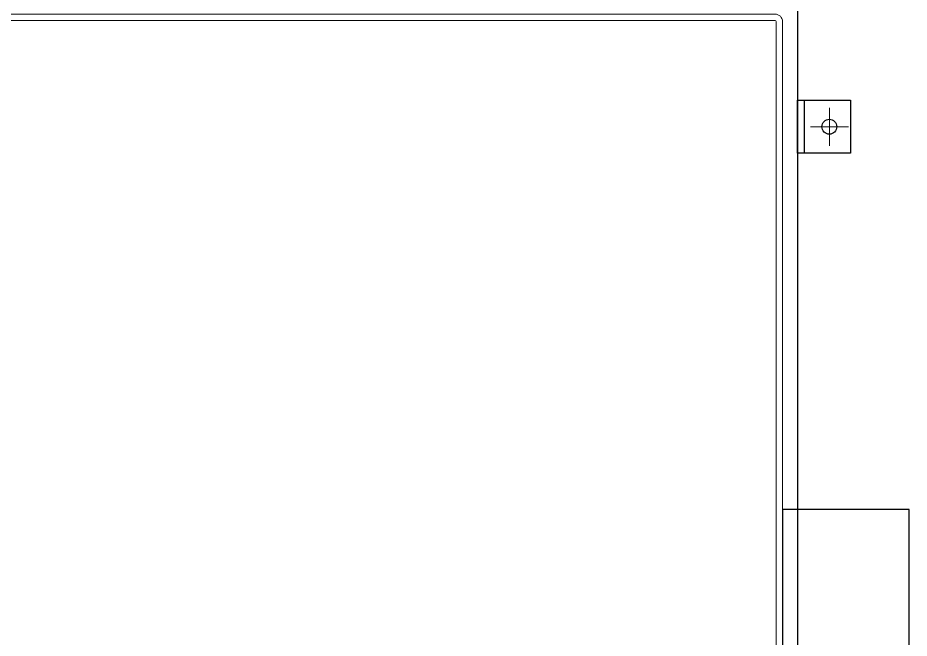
# Model space of a CAD drawing. Extents: x -9568 to -1230, y 8910 to 14862.
# Drawn here: x -7684 to -6847, y 10670 to 11253 of the extents above; entities that cross this region are included whole.
import ezdxf

# ---------------------------------------------------------------- set-up
doc = ezdxf.new("R2010")
doc.units = 0
doc.header["$LTSCALE"] = 12
doc.linetypes.add('ACAD_ISO04W100', pattern=[30, 24, -3, 0, -3])
for name, color, linetype in [('01', 7, 'CONTINUOUS'), ('01粗实线', 7, 'CONTINUOUS'), ('1轮廓实线层', 7, 'CONTINUOUS')]:
    doc.layers.add(name, color=color, linetype=linetype)
doc.layers.add('06细中心线', color=1, linetype='ACAD_ISO04W100', lineweight=20)
doc.layers.add('粗实线', color=7, linetype='CONTINUOUS', lineweight=25)

msp = doc.modelspace()

# ---------------------------------------------------------------- linework, layer by layer
at = {"layer": '01', "lineweight": -3, "ltscale": 2, "elevation": 82.66856}
msp.add_lwpolyline([(-8281.76702, 10540.86912), (-8281.76702, 11300.86912), (-6951.76702, 11300.86912), (-6951.76702, 10540.86912)], dxfattribs=at)
at = {"layer": '01粗实线'}
msp.add_line((-6945.29134, 11175.90912, 82.66856), (-6945.29134, 11125.90912, 82.66856), dxfattribs=at)
at = {"layer": '06细中心线'}
for p, q in [((-6921.76702, 11133.03439, 82.66856), (-6921.76702, 11168.78384, 82.66856)), ((-6939.64174, 11150.90912, 82.66856), (-6903.89229, 11150.90912, 82.66856))]:
    msp.add_line(p, q, dxfattribs=at)
at = {"layer": '1轮廓实线层', "elevation": 82.66856}
for points in [[(-6951.76702, 11125.90912), (-6951.76702, 11175.90912), (-6901.76702, 11175.90912), (-6901.76702, 11125.90912)], [(-6965.76702, 10540.86912), (-6846.76683, 10540.86912), (-6846.76683, 10790.86912), (-6965.76702, 10790.86912)]]:
    msp.add_lwpolyline(points, close=True, dxfattribs=at)
at = {"layer": '1轮廓实线层'}
msp.add_circle((-6921.76702, 11150.90912, 82.66856), 7, dxfattribs=at)
at = {"layer": '粗实线', "lineweight": 9, "elevation": 82.66856}
for points in [[(-6965.76702, 10540.86912), (-6965.76702, 11249.86912, 0.414213562), (-6972.76702, 11256.86912), (-8260.76702, 11256.86912, 0.414213562), (-8267.76702, 11249.86912), (-8267.76702, 10540.86912)], [(-6971.76702, 10540.86912), (-6971.76702, 11249.86912, 0.414213562), (-6972.76702, 11250.86912), (-8260.76702, 11250.86912, 0.414213562), (-8261.76702, 11249.86912), (-8261.76702, 10540.86912)]]:
    msp.add_lwpolyline(points, format="xyb", dxfattribs=at)

doc.saveas('drawing.dxf')
